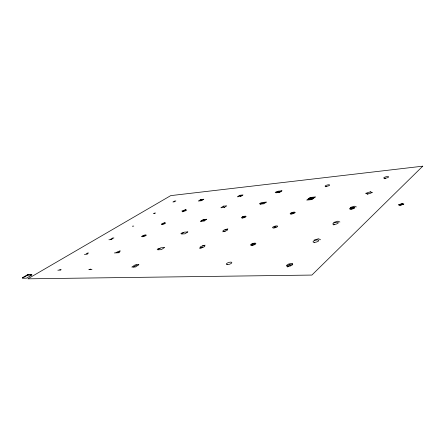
<?xml version="1.0" encoding="UTF-8"?>
<svg xmlns="http://www.w3.org/2000/svg" width="445" height="445" viewBox="0 0 445 445"><rect width="100%" height="100%" fill="white"/><g stroke="black" fill="none" stroke-linecap="round" stroke-linejoin="round"><path stroke-width="0.67" d="M241.101 195.539L242.102 195.238L241.83 195.377M90.658 269.303C91.609 269.225 89.795 269.086 90.652 269.214M401.702 204.722L402.291 204.11M399.977 204.861L400.572 204.249M287.42 267.011L288.182 266.321M333.744 224.981L334.351 224.43M367.531 194.326L368.037 193.87M370.04 192.051L370.535 191.6M384.808 178.651L385.264 178.234M274.61 227.323L275.589 226.549M325.846 186.794L326.352 186.388M266.271 202.097L263.941 203.771L260.158 204.133L262.494 202.458L266.271 202.097L260.158 204.133M279.744 192.39L281.913 190.827L278.203 191.228L276.028 192.785L279.744 192.39L278.203 191.228M259.34 203.849L260.509 203.015L261.916 202.876M275.188 192.54L276.278 191.762L277.663 191.617M204.11 221.004L206.73 219.252L203.237 219.541L200.612 221.287L204.11 221.004L203.237 219.541M224.336 207.459L226.75 205.84L223.312 206.174L220.887 207.787L224.336 207.459L223.312 206.174M240.767 196.451L243.02 194.938L239.633 195.305L237.369 196.812L240.767 196.451L239.633 195.305M133.639 267.039L137.01 264.786M157.174 249.384L158.715 248.36L160.055 248.293M180.842 233.658L182.255 232.718L183.574 232.629M162.102 224.497L164.795 222.812M182.394 211.803L185.921 209.601L186.383 210.485L182.394 211.803L181.96 210.913L185.921 209.601M30.894 275.066L31.951 274.454L28.319 274.526L27.256 275.138L31.756 275.099L26.411 278.203L22.25 278.259L28.202 274.821L27.373 274.838L22.539 277.624L23.368 277.613M90.641 269.431L89.745 269.603L90.118 269.275M286.736 265.96L292.66 263.93M308.752 199.282L313.274 197.769M290.251 213.873L294.991 212.282M200.612 221.287L206.73 219.252M141.81 236.556L146.105 235.127A2.264 0.567 -18.9 0 0 142.784 235.716A2.264 0.567 -18.9 0 0 142.984 236.684A2.264 0.567 -18.9 0 0 146.105 235.127M276.028 192.785L281.913 190.827M225.126 229.648L227.846 228.813M222.761 231.828L225.498 230.994M202.275 246.013L205.123 245.145M199.621 248.421L202.492 247.548M350.304 207.453L354.431 206.207L356.401 206.947M333.633 222.461L337.95 221.165L339.902 222.033M314.048 240.1L318.581 238.737L320.506 239.772M241.39 195.589L241.674 195.522L241.129 195.589M174.423 201.084L175.858 200.929M173.672 201.535L175.108 201.379M384.235 178.712L385.387 178.584M172.916 201.986L174.351 201.83M154.154 213.172L155.605 213.033M153.347 213.656L154.793 213.517M365.495 193.297L366.674 193.186M371.419 192.73L372.61 192.613M132.31 226.199L133.773 226.082M112.457 238.042L113.926 237.941M111.523 238.598L112.991 238.503M110.583 239.16L112.057 239.06M108.908 239.766L111.851 239.577M119.243 250.974L120.361 250.919M87.175 253.116L88.655 253.044M117.619 251.631L119.978 251.52M86.163 253.722L87.643 253.65M115.995 252.293L119.594 252.12M84.405 254.368L87.365 254.223M114.371 252.949L119.21 252.721M59.686 269.514L61.171 269.475M57.839 270.187L60.809 270.115M88.739 269.403L91.987 269.32M310.31 198.053L311.723 198.998M291.953 212.532L293.294 213.628M288.877 264.03L290.529 265.871M242.848 216.798L242.636 217.883L245.796 216.554L242.848 216.798M200.623 199.888L200.311 200.606L202.631 199.672L200.623 199.888M403.815 203.982L403.226 204.6L398.459 204.984L399.054 204.372L403.815 203.982M402.786 203.499L401.001 205.356L399.471 205.479L401.268 203.621L402.786 203.499M422.75 166.18L311.889 275.066L27.846 278.82L170.735 195.622L422.75 166.18M315.282 196.974L311.995 199.588L306.733 200.083L310.043 197.48L315.282 196.974M138.829 264.731L135.464 266.989L131.826 267.083L135.197 264.842L138.829 264.731M164.411 247.598L161.335 249.656L157.741 249.829L160.817 247.782L164.411 247.598M187.818 231.917L185.003 233.803L181.454 234.042L184.28 232.162L187.818 231.917M203.766 199.243L201.435 200.706L198.342 201.034L200.678 199.577L203.766 199.243M385.064 178.256A2.525 0.656 -13.2 0 0 388.635 176.843A2.525 0.656 -13.2 0 0 384.825 177.149A2.525 0.656 -13.2 0 0 385.064 178.256M367.831 193.887A2.642 0.729 -13.4 0 0 371.614 192.374A2.642 0.729 -13.4 0 0 367.681 192.618A2.642 0.729 -13.4 0 0 367.831 193.887M351.4 208.844A1.758 0.517 -13.7 0 0 353.959 207.815A1.758 0.517 -13.7 0 0 351.378 207.932A1.758 0.517 -13.7 0 0 351.4 208.844M350.933 209.211A2.753 0.807 -13.7 0 0 354.926 207.598A2.753 0.807 -13.7 0 0 350.888 207.787A2.753 0.807 -13.7 0 0 350.933 209.211M334.306 224.436A2.865 0.89 -14 0 0 338.339 222.667A2.865 0.89 -14 0 0 334.034 222.923A2.865 0.89 -14 0 0 334.306 224.436M314.559 242.353A2.993 0.985 -14.5 0 0 318.848 240.445A2.993 0.985 -14.5 0 0 314.415 240.628A2.993 0.985 -14.5 0 0 314.559 242.353M288.332 266.316A3.176 1.124 -15.4 0 0 292.771 264.146A3.176 1.124 -15.4 0 0 288.004 264.386A3.176 1.124 -15.4 0 0 288.332 266.316M326.319 186.394A2.359 0.601 -14.6 0 0 329.656 185.009A2.359 0.601 -14.6 0 0 326.141 185.365A2.359 0.601 -14.6 0 0 326.319 186.394M309.876 199.399A2.448 0.656 -14.9 0 0 313.386 197.93A2.448 0.656 -14.9 0 0 309.787 198.248A2.448 0.656 -14.9 0 0 309.876 199.399M291.531 214.017A2.548 0.718 -15.3 0 0 295.085 212.415A2.548 0.718 -15.3 0 0 291.252 212.805A2.548 0.718 -15.3 0 0 291.531 214.017M274.632 227.323A0.99 0.295 -15.8 0 0 276.061 226.689A0.99 0.295 -15.8 0 0 274.61 226.8A0.99 0.295 -15.8 0 0 274.632 227.323M273.914 227.962A2.648 0.784 -15.8 0 0 277.658 226.255A2.648 0.784 -15.8 0 0 273.736 226.605A2.648 0.784 -15.8 0 0 273.914 227.962M252.476 244.967A1.769 0.551 -16.4 0 0 254.913 243.76A1.769 0.551 -16.4 0 0 252.248 244.038A1.769 0.551 -16.4 0 0 252.476 244.967M252.065 245.367A2.77 0.862 -16.4 0 0 255.875 243.482A2.77 0.862 -16.4 0 0 251.703 243.916A2.77 0.862 -16.4 0 0 252.065 245.367M227.745 264.619A2.915 0.957 -17.3 0 0 231.839 262.572A2.915 0.957 -17.3 0 0 227.545 262.951A2.915 0.957 -17.3 0 0 227.745 264.619M242.736 217.961A2.397 0.645 -16.6 0 0 246.063 216.404A2.397 0.645 -16.6 0 0 242.486 216.871A2.397 0.645 -16.6 0 0 242.736 217.961M224.197 231.278A2.492 0.701 -17.1 0 0 227.701 229.62A2.492 0.701 -17.1 0 0 224.046 230.059A2.492 0.701 -17.1 0 0 224.197 231.278M201.296 247.815A2.609 0.768 -17.8 0 0 204.872 245.996A2.609 0.768 -17.8 0 0 200.984 246.524A2.609 0.768 -17.8 0 0 201.296 247.815M162.436 224.452A2.18 0.528 -18.3 0 0 165.529 223.001A2.18 0.528 -18.3 0 0 162.392 223.501A2.18 0.528 -18.3 0 0 162.436 224.452"/></g></svg>
